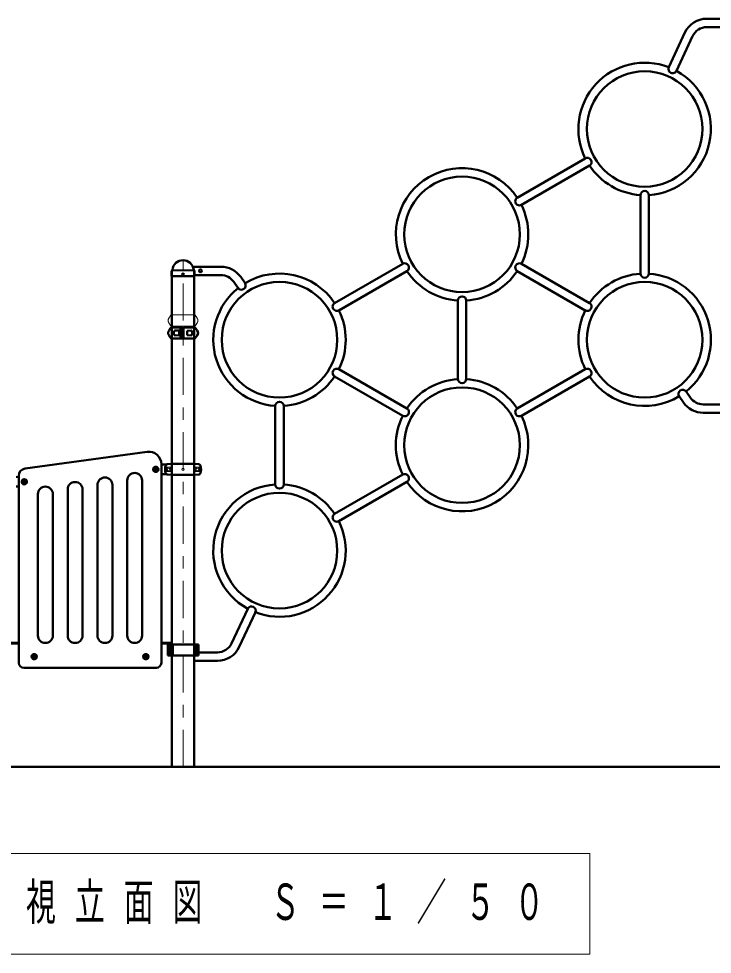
# Model space of a CAD drawing. Units: millimetres on the paper. Extents: x -385 to 0, y -594 to 267.
# Drawn here: x -284.8 to -228.9, y -148.6 to -73.1 of the extents above; entities that cross this region are included whole.
import ezdxf

# ---------------------------------------------------------------- set-up
doc = ezdxf.new("R2010")
doc.units = ezdxf.units.MM
for name, pattern in [('USER1', [4.5, 2.5, -2]), ('USER2', [6, 3, -1, 1, -1]), ('USER3', [8, 3, -1, 1, -1, 1, -1])]:
    doc.linetypes.add(name, pattern=pattern)
doc.layers.add('LY_1', color=140, linetype='Continuous', lineweight=50)
doc.styles.add('ＭＳ ゴシック', font='')
doc.styles.get('ＭＳ ゴシック').set_extended_font_data('MS Gothic')

msp = doc.modelspace()

# ---------------------------------------------------------------- linework, layer by layer
at = {"layer": 'LY_1'}
for p, q in [((-227.472, -73.131), (-229.352, -73.131)), ((-227.472, -73.811), (-229.352, -73.811)), ((-232.414, -77.048), (-231.11, -74.251)), ((-231.798, -77.335), (-230.494, -74.539)), ((-239.144, -84.391), (-244.636, -87.562)), ((-238.804, -84.98), (-244.296, -88.151)), ((-234.698, -93.692), (-234.698, -87.35)), ((-234.018, -93.692), (-234.018, -87.35)), ((-272.51, -93.881), (-272.502, -93.484)), ((-272.477, -93.426), (-272.455, -93.405)), ((-272.472, -133.471), (-272.472, -93.471)), ((-270.685, -93.426), (-270.707, -93.405)), ((-270.69, -93.131), (-268.522, -93.131)), ((-270.69, -133.471), (-270.69, -93.471)), ((-270.652, -93.881), (-270.66, -93.484)), ((-259.358, -96.062), (-253.866, -92.891)), ((-259.018, -96.651), (-253.526, -93.48)), ((-239.144, -96.651), (-244.636, -93.48)), ((-238.804, -96.062), (-244.296, -92.891)), ((-272.51, -93.881), (-272.5, -93.891)), ((-270.662, -93.891), (-272.5, -93.891)), ((-270.69, -93.811), (-268.522, -93.811)), ((-270.662, -93.891), (-270.652, -93.881)), ((-266.582, -94.461), (-266.933, -93.958)), ((-267.139, -94.851), (-267.49, -94.348)), ((-249.421, -102.192), (-249.421, -95.85)), ((-248.741, -102.192), (-248.741, -95.85)), ((-272.501, -98.021), (-271.651, -98.021)), ((-271.611, -98.061), (-271.611, -98.881)), ((-271.551, -98.061), (-271.551, -98.881)), ((-270.659, -98.021), (-271.511, -98.021)), ((-271.904, -98.283), (-272.246, -98.265)), ((-271.904, -98.66), (-272.246, -98.677)), ((-271.904, -98.66), (-271.904, -98.283)), ((-271.796, -98.775), (-271.796, -98.168)), ((-271.632, -98.121), (-271.758, -98.128)), ((-271.632, -98.821), (-271.758, -98.815)), ((-271.257, -98.288), (-270.916, -98.27)), ((-271.257, -98.288), (-271.257, -98.655)), ((-271.257, -98.655), (-270.916, -98.672)), ((-270.447, -98.271), (-270.441, -98.271)), ((-270.447, -98.671), (-270.441, -98.671)), ((-272.503, -98.921), (-271.651, -98.921)), ((-270.661, -98.921), (-271.511, -98.921)), ((-259.018, -101.391), (-253.526, -104.562)), ((-239.144, -101.391), (-244.636, -104.562)), ((-259.358, -101.98), (-253.866, -105.151)), ((-238.804, -101.98), (-244.296, -105.151)), ((-231.023, -103.192), (-230.672, -103.694)), ((-231.58, -103.582), (-231.229, -104.084)), ((-264.143, -104.35), (-264.143, -110.692)), ((-263.463, -104.35), (-263.463, -110.692)), ((-227.472, -104.231), (-229.639, -104.231)), ((-227.472, -104.911), (-229.639, -104.911)), ((-284.312, -109.403), (-274.466, -108.06)), ((-273.781, -109.379), (-273.861, -109.425)), ((-273.701, -109.425), (-273.781, -109.379)), ((-273.331, -125.071), (-273.331, -109.051)), ((-273.131, -109.076), (-273.331, -109.091)), ((-272.501, -109.021), (-273.131, -109.076)), ((-270.661, -109.021), (-272.501, -109.021)), ((-270.661, -109.021), (-270.345, -109.049)), ((-285.031, -110.076), (-284.831, -110.091)), ((-284.831, -125.071), (-284.831, -109.998)), ((-273.861, -109.425), (-273.861, -109.517)), ((-273.781, -109.564), (-273.861, -109.517)), ((-273.701, -109.517), (-273.781, -109.564)), ((-273.701, -109.425), (-273.701, -109.517)), ((-273.131, -109.866), (-273.331, -109.851)), ((-272.501, -109.921), (-273.131, -109.866)), ((-270.661, -109.921), (-272.501, -109.921)), ((-270.661, -109.921), (-270.345, -109.894)), ((-259.358, -113.062), (-253.866, -109.891)), ((-285.031, -110.866), (-284.831, -110.851)), ((-284.381, -110.379), (-284.461, -110.425)), ((-284.461, -110.425), (-284.461, -110.517)), ((-284.381, -110.564), (-284.461, -110.517)), ((-284.301, -110.425), (-284.381, -110.379)), ((-284.301, -110.517), (-284.381, -110.564)), ((-284.301, -110.425), (-284.301, -110.517)), ((-278.481, -110.726), (-278.481, -122.871)), ((-277.281, -122.871), (-277.281, -110.726)), ((-276.081, -110.359), (-276.081, -122.871)), ((-274.881, -122.871), (-274.881, -110.359)), ((-259.018, -113.651), (-253.526, -110.48)), ((-283.281, -111.461), (-283.281, -122.871)), ((-282.081, -122.871), (-282.081, -111.461)), ((-280.881, -111.094), (-280.881, -122.871)), ((-279.681, -122.871), (-279.681, -111.094)), ((-266.364, -120.707), (-267.668, -123.504)), ((-265.747, -120.995), (-267.051, -123.791)), ((-285.69, -123.471), (-284.831, -123.471)), ((-285.69, -123.517), (-284.831, -123.517)), ((-272.472, -123.471), (-273.331, -123.471)), ((-272.472, -123.517), (-273.331, -123.517)), ((-272.817, -123.591), (-272.817, -124.491)), ((-272.817, -123.591), (-270.345, -123.591)), ((-272.662, -123.591), (-272.662, -124.491)), ((-272.603, -123.591), (-272.603, -124.491)), ((-272.415, -123.591), (-272.415, -124.491)), ((-270.511, -123.591), (-270.511, -124.491)), ((-270.345, -123.591), (-270.345, -124.491)), ((-283.661, -124.525), (-283.581, -124.479)), ((-283.581, -124.479), (-283.501, -124.525)), ((-274.661, -124.525), (-274.581, -124.479)), ((-274.581, -124.479), (-274.501, -124.525)), ((-270.69, -124.231), (-268.81, -124.231)), ((-283.661, -124.525), (-283.661, -124.617)), ((-283.661, -124.617), (-283.581, -124.664)), ((-283.581, -124.664), (-283.501, -124.617)), ((-283.501, -124.525), (-283.501, -124.617)), ((-274.661, -124.525), (-274.661, -124.617)), ((-274.661, -124.617), (-274.581, -124.664)), ((-274.581, -124.664), (-274.501, -124.617)), ((-274.501, -124.525), (-274.501, -124.617)), ((-272.817, -124.491), (-270.345, -124.491)), ((-270.69, -124.911), (-268.81, -124.911)), ((-273.731, -125.471), (-284.431, -125.471))]:
    msp.add_line(p, q, dxfattribs=at)
at = {"layer": 'LY_1', "color": 7, "linetype": 'USER2', "lineweight": 13}
msp.add_line((-271.581, -133.471), (-271.581, -92.607), dxfattribs=at)
at = {"layer": 'LY_1', "color": 7, "lineweight": 13}
for p, q in [((-270.688, -93.461), (-272.474, -93.461)), ((-270.724, -93.391), (-272.435, -93.391)), ((-272.546, -109.286), (-272.916, -109.286)), ((-272.916, -109.656), (-272.916, -109.286)), ((-270.616, -109.286), (-270.246, -109.286)), ((-270.246, -109.656), (-270.246, -109.286)), ((-272.546, -109.656), (-272.916, -109.656)), ((-270.616, -109.656), (-270.246, -109.656)), ((-238.77, -140.442), (-289.57, -140.442)), ((-238.77, -148.576), (-238.77, -140.442)), ((-289.57, -148.576), (-238.77, -148.576))]:
    msp.add_line(p, q, dxfattribs=at)
at = {"layer": 'LY_1', "color": 7, "linetype": 'USER3', "lineweight": 13}
for p, q in [((-272.503, -97.021), (-270.661, -97.021)), ((-272.501, -97.921), (-270.659, -97.921))]:
    msp.add_line(p, q, dxfattribs=at)
at = {"layer": 'LY_1', "color": 7}
msp.add_line((-181.446, -133.471), (-346.893, -133.471), dxfattribs=at)
at = {"layer": 'LY_1'}
for centre, radius in [((-234.358, -82.021), 4.66), ((-249.081, -90.521), 4.66), ((-270.181, -93.471), 0.12), ((-271.581, -93.731), 0.06), ((-263.803, -99.021), 4.66), ((-234.358, -99.021), 4.66), ((-249.081, -107.521), 4.66), ((-273.781, -109.471), 0.21), ((-284.381, -110.471), 0.21), ((-263.803, -116.021), 4.66), ((-283.581, -124.571), 0.21), ((-274.581, -124.571), 0.21)]:
    msp.add_circle(centre, radius, dxfattribs=at)
at = {"layer": 'LY_1', "color": 7, "lineweight": 13}
for centre, radius in [((-273.781, -109.471), 0.24), ((-273.781, -109.471), 0.11), ((-272.731, -109.471), 0.185), ((-272.731, -109.471), 0.1), ((-271.581, -109.471), 0.1), ((-270.431, -109.471), 0.185), ((-270.431, -109.471), 0.1), ((-284.381, -110.471), 0.24), ((-284.381, -110.471), 0.11), ((-283.581, -124.571), 0.24), ((-283.581, -124.571), 0.11), ((-274.581, -124.571), 0.24), ((-274.581, -124.571), 0.11)]:
    msp.add_circle(centre, radius, dxfattribs=at)
at = {"layer": 'LY_1', "color": 7, "linetype": 'USER1', "lineweight": 13}
for centre in [(-273.781, -109.471), (-284.381, -110.471), (-283.581, -124.571), (-274.581, -124.571)]:
    msp.add_circle(centre, 0.125, dxfattribs=at)
at = {"layer": 'LY_1'}
for centre, radius, start, end in [((-229.352, -75.071), 1.94, 90, 155), ((-229.352, -75.071), 1.26, 90, 155), ((-234.358, -82.021), 5.34, 68.65051, 206.34948), ((-234.358, -82.021), 5.34, 273.65051, 61.34949), ((-232.102, -77.181), 0.34, 155, 335), ((-238.983, -84.691), 0.34, 300, 120), ((-249.081, -90.521), 5.34, 33.65051, 206.34948), ((-234.358, -82.021), 5.34, 213.65052, 266.34949), ((-234.358, -87.361), 0.34, 0, 180), ((-244.456, -87.851), 0.34, 120, 300), ((-249.081, -90.521), 5.34, 333.65051, 26.34949), ((-271.581, -93.471), 0.864, 90, 173.3676), ((-271.581, -93.471), 0.864, 6.6324, 90), ((-272.418, -93.486), 0.084, 135, 178.99605), ((-272.495, -93.365), 0.056, 315, 353.3676), ((-270.667, -93.365), 0.056, 186.6324, 225), ((-270.744, -93.486), 0.084, 1.00395, 45), ((-268.522, -95.071), 1.94, 35, 90), ((-253.705, -93.191), 0.34, 300, 120), ((-249.081, -90.521), 5.34, 213.65052, 266.34949), ((-249.081, -90.521), 5.34, 273.65051, 326.34949), ((-244.456, -93.191), 0.34, 60, 240), ((-268.522, -95.071), 1.26, 35, 90), ((-263.803, -99.021), 5.34, 33.65051, 121.34949), ((-234.358, -99.021), 5.34, 93.65051, 146.34948), ((-234.358, -93.681), 0.34, 180, 0), ((-234.358, -99.021), 5.34, 308.65051, 86.34949), ((-263.803, -99.021), 5.34, 128.65052, 266.34949), ((-266.866, -94.647), 0.34, 215, 35), ((-249.081, -95.861), 0.34, 0, 180), ((-259.179, -96.351), 0.34, 120, 300), ((-238.983, -96.351), 0.34, 240, 60), ((-263.803, -99.021), 5.34, 333.65051, 26.34949), ((-234.358, -99.021), 5.34, 153.65052, 206.34948), ((-271.489, -98.946), 1.4, 140.22094, 154.44159), ((-272.503, -98.101), 0.08, 90, 140.22094), ((-271.651, -98.061), 0.04, 0, 90), ((-271.511, -98.061), 0.04, 90, 180), ((-270.659, -98.101), 0.08, 39.77906, 90), ((-271.673, -98.946), 1.4, 25.55841, 39.77906), ((-272.481, -98.471), 0.3, 154.44159, 205.55841), ((-271.489, -97.997), 1.4, 205.55841, 219.77906), ((-272.028, -98.471), 0.3, 154.44159, 205.55841), ((-271.035, -98.946), 1.4, 151.38495, 154.44159), ((-271.035, -97.997), 1.4, 205.55841, 208.61505), ((-272.247, -98.285), 0.02, 87, 151.38495), ((-272.247, -98.658), 0.02, 208.61505, 273), ((-271.756, -98.168), 0.04, 93, 178.91585), ((-271.756, -98.775), 0.04, 181.08415, 267), ((-271.631, -98.141), 0.02, 0, 93), ((-271.631, -98.801), 0.02, 267, 0), ((-270.915, -98.29), 0.02, 28.61505, 93), ((-270.915, -98.653), 0.02, 267, 331.38495), ((-272.127, -98.951), 1.4, 25.30055, 28.61505), ((-272.127, -97.992), 1.4, 331.38495, 334.69945), ((-271.112, -98.471), 0.278, 334.69945, 25.30055), ((-271.673, -97.997), 1.4, 320.22094, 334.44159), ((-270.441, -98.291), 0.02, 36.8699, 90), ((-270.441, -98.651), 0.02, 270, 323.1301), ((-270.681, -98.471), 0.32, 323.1301, 36.8699), ((-270.681, -98.471), 0.3, 334.44159, 25.55841), ((-272.503, -98.841), 0.08, 219.77906, 270), ((-271.651, -98.881), 0.04, 270, 0), ((-271.511, -98.881), 0.04, 180, 270), ((-270.659, -98.841), 0.08, 270, 320.22094), ((-259.179, -101.691), 0.34, 60, 240), ((-238.983, -101.691), 0.34, 300, 120), ((-263.803, -99.021), 5.34, 273.65051, 326.34949), ((-249.081, -107.521), 5.34, 93.65051, 146.34948), ((-249.081, -102.181), 0.34, 180, 0), ((-249.081, -107.521), 5.34, 33.65051, 86.34949), ((-234.358, -99.021), 5.34, 213.65052, 301.34949), ((-231.296, -103.395), 0.34, 35, 215), ((-263.803, -104.361), 0.34, 0, 180), ((-229.639, -102.971), 1.94, 215, 270), ((-229.639, -102.971), 1.26, 215, 270), ((-253.705, -104.851), 0.34, 240, 60), ((-244.456, -104.851), 0.34, 120, 300), ((-249.081, -107.521), 5.34, 153.65052, 206.34948), ((-249.081, -107.521), 5.34, 213.65052, 26.34948), ((-274.331, -109.051), 1, 0, 97.46846), ((-272.031, -109.471), 1, 163.80375, 196.19625), ((-272.799, -109.248), 0.2, 95, 163.80375), ((-270.363, -109.248), 0.2, 16.19625, 85), ((-271.131, -109.471), 1, 343.80375, 16.19625), ((-284.231, -109.998), 0.6, 97.46846, 180), ((-277.881, -110.726), 0.6, 0, 180), ((-275.481, -110.359), 0.6, 0, 180), ((-272.799, -109.694), 0.2, 196.19625, 265), ((-270.363, -109.694), 0.2, 275, 343.80375), ((-253.705, -110.191), 0.34, 300, 120), ((-282.681, -111.461), 0.6, 0, 180), ((-280.281, -111.094), 0.6, 0, 180), ((-263.803, -116.021), 5.34, 93.65051, 241.34948), ((-263.803, -110.681), 0.34, 180, 0), ((-263.803, -116.021), 5.34, 33.65051, 86.34949), ((-259.179, -113.351), 0.34, 120, 300), ((-263.803, -116.021), 5.34, 248.65052, 26.34948), ((-266.06, -120.861), 0.34, 335, 155), ((-282.681, -122.871), 0.6, 180, 0), ((-280.281, -122.871), 0.6, 180, 0), ((-277.881, -122.871), 0.6, 180, 0), ((-275.481, -122.871), 0.6, 180, 0), ((-268.81, -122.971), 1.26, 270, 335), ((-268.81, -122.971), 1.94, 270, 335), ((-284.431, -125.071), 0.4, 180, 270), ((-273.731, -125.071), 0.4, 270, 0)]:
    msp.add_arc(centre, radius, start, end, dxfattribs=at)
at = {"layer": 'LY_1', "color": 7, "linetype": 'USER3', "lineweight": 13}
for centre, radius, start, end in [((-271.489, -97.946), 1.4, 140.22094, 154.44159), ((-272.503, -97.101), 0.08, 90, 140.22094), ((-270.659, -97.101), 0.08, 39.77906, 90), ((-271.673, -97.946), 1.4, 25.55841, 39.77906), ((-272.481, -97.471), 0.3, 154.44159, 205.55841), ((-271.489, -96.997), 1.4, 205.55841, 219.77906), ((-272.503, -97.841), 0.08, 219.77906, 270), ((-270.659, -97.841), 0.08, 270, 320.22094), ((-271.673, -96.997), 1.4, 320.22094, 334.44159), ((-270.681, -97.471), 0.3, 334.44159, 25.55841)]:
    msp.add_arc(centre, radius, start, end, dxfattribs=at)
at = {"layer": 'LY_1', "color": 7, "lineweight": 13}
for centre, start, end in [((-275.106, -109.471), 355.87048, 4.12952), ((-268.056, -109.471), 175.87048, 184.12952)]:
    msp.add_arc(centre, 2.567, start, end, dxfattribs=at)

# ---------------------------------------------------------------- texts
at = {"layer": 'LY_1', "color": 7, "insert": (-288.17, -144.509), "char_height": 2.933, "attachment_point": 4, "style": 'ＭＳ ゴシック'}
msp.add_mtext('\\T1.64;\\W0.6;Ｃ視立面図\u3000Ｓ＝１／５０', dxfattribs=at)

doc.saveas('drawing.dxf')
